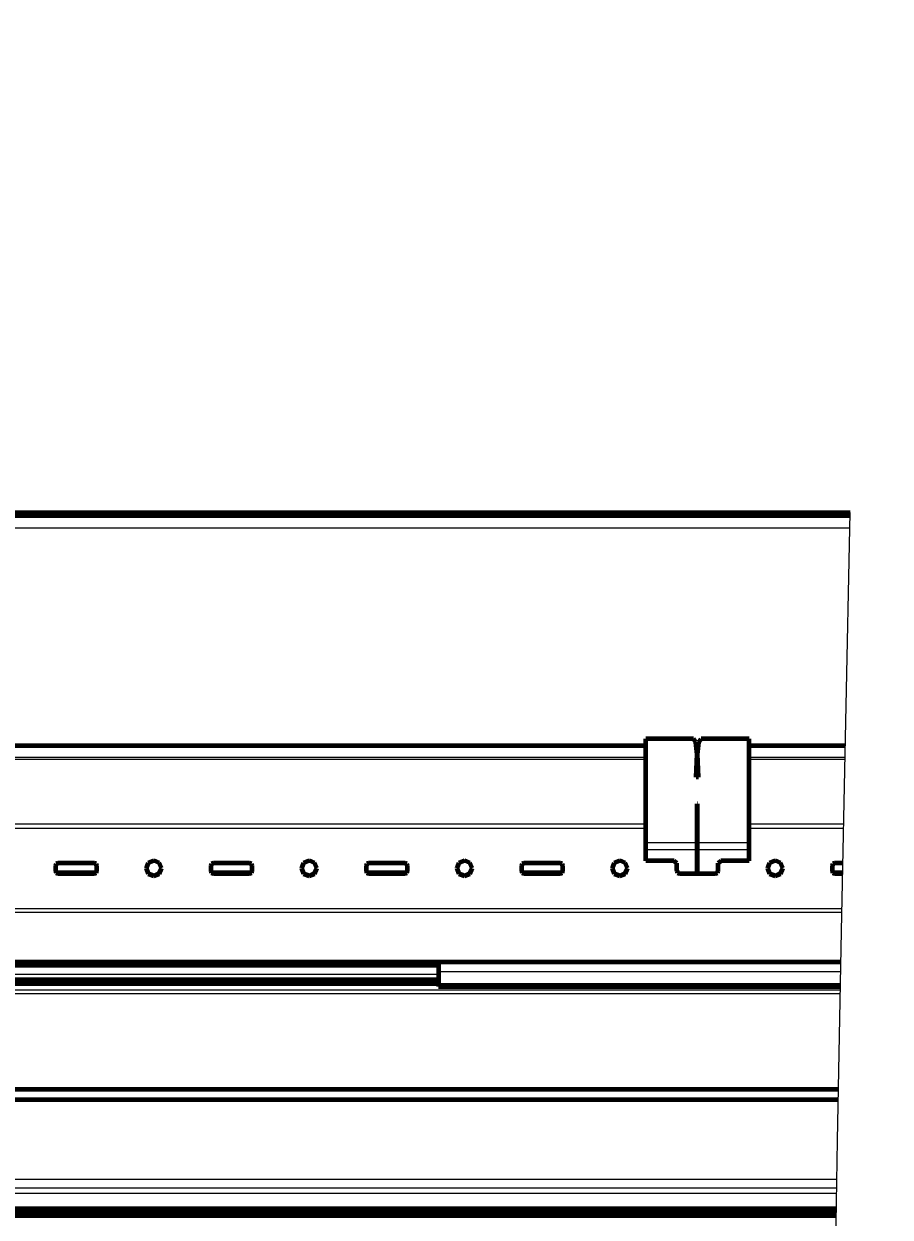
# Model space of a CAD drawing. Header units: millimetres. Extents: x 0 to 841, y 0 to 594.
# Drawn here: x 239.5 to 281.4, y 507 to 564.7 of the extents above; entities that cross this region are included whole.
import ezdxf

# ---------------------------------------------------------------- set-up
doc = ezdxf.new("R2010")
doc.units = ezdxf.units.MM
for name, pattern in [('K5LT_BASIC', [0]), ('K5LT_THIN', [0]), ('K5LT_THIN_INCLUDED_TO_HATCHING', [0])]:
    doc.linetypes.add(name, pattern=pattern)
doc.layers.add('Системный слой', color=7, linetype='Continuous')
doc.layers.add('Системный слой (1)', color=7, linetype='Continuous', true_color=0x909090)
doc.styles.add('KDIMTEXTSTYLE', font='GOST_AU.SHX', dxfattribs={"width": 0.96, "oblique": 15, "height": 5})
doc.dimstyles.new('KDIMSTYLE (0.25)', dxfattribs={"dimtxt": 5, "dimasz": 1, "dimexe": 2, "dimexo": 0, "dimgap": 1, "dimtad": 1, "dimlfac": 4, "dimtxsty": 'KDIMTEXTSTYLE', "dimsah": 1, "dimcen": 0, "dimdle": 1, "dimadec": 0, "dimazin": 0, "dimtfac": 0.667, "dimtmove": 0, "dimatfit": 3, "dimfxl": 1, "dimtvp": 1, "dimtolj": 1, "dimtzin": 0, "dimarcsym": 0})
pattern_1 = [(45, (0, 0), (-3.535534, 3.535534), [])]

# ---------------------------------------------------------------- blocks, each defined once
blk = doc.blocks.new('U360')
at = {"layer": 'Системный слой (1)', "color": 7, "linetype": 'K5LT_THIN', "lineweight": 18}
for p, q in [((201.433, 529.798), (269.558, 529.798)), ((272.018, 529.798), (272.086, 529.798)), ((274.558, 529.798), (279.199, 529.798))]:
    blk.add_line(p, q, dxfattribs=at)
blk = doc.blocks.new('U361')
at = {"layer": 'Системный слой (1)', "color": 5, "linetype": 'K5LT_BASIC', "lineweight": 60, "true_color": 0x0000ff}
blk.add_line((201.433, 519.345), (278.989, 519.345), dxfattribs=at)
blk = doc.blocks.new('U362')
at = {"layer": 'Системный слой (1)', "color": 7, "linetype": 'K5LT_THIN', "lineweight": 18}
blk.add_line((201.433, 519.4), (278.99, 519.4), dxfattribs=at)
blk = doc.blocks.new('U363')
at = {"layer": 'Системный слой (1)', "color": 7, "linetype": 'K5LT_THIN', "lineweight": 18}
for p, q in [((201.433, 529.142), (269.558, 529.142)), ((272.04, 529.142), (272.063, 529.142)), ((274.558, 529.142), (279.186, 529.142))]:
    blk.add_line(p, q, dxfattribs=at)
blk = doc.blocks.new('U364')
at = {"layer": 'Системный слой (1)', "color": 5, "linetype": 'K5LT_BASIC', "lineweight": 60, "true_color": 0x0000ff}
for p, q in [((201.433, 529.801), (269.558, 529.801)), ((272.018, 529.801), (272.086, 529.801)), ((274.558, 529.801), (279.199, 529.801))]:
    blk.add_line(p, q, dxfattribs=at)
blk = doc.blocks.new('U365')
at = {"layer": 'Системный слой (1)', "color": 7, "linetype": 'K5LT_THIN', "lineweight": 18}
blk.add_line((201.433, 521.934), (279.039, 521.934), dxfattribs=at)
blk = doc.blocks.new('U366')
at = {"layer": 'Системный слой (1)', "color": 7, "linetype": 'K5LT_THIN', "lineweight": 18}
for p, q in [((201.433, 525.809), (269.558, 525.809)), ((272.045, 525.809), (272.058, 525.809)), ((274.558, 525.809), (279.118, 525.809))]:
    blk.add_line(p, q, dxfattribs=at)
blk = doc.blocks.new('U367')
at = {"layer": 'Системный слой (1)', "color": 7, "linetype": 'K5LT_THIN', "lineweight": 18}
blk.add_line((201.433, 521.752), (279.036, 521.752), dxfattribs=at)
blk = doc.blocks.new('U368')
at = {"layer": 'Системный слой (1)', "color": 7, "linetype": 'K5LT_THIN', "lineweight": 18}
for p, q in [((201.433, 526.013), (269.558, 526.013)), ((272.045, 526.013), (272.058, 526.013)), ((274.558, 526.013), (279.122, 526.013))]:
    blk.add_line(p, q, dxfattribs=at)
blk = doc.blocks.new('U369')
at = {"layer": 'Системный слой (1)', "color": 7, "linetype": 'K5LT_THIN', "lineweight": 18}
for p, q in [((201.433, 529.249), (269.558, 529.249)), ((272.042, 529.249), (272.061, 529.249)), ((274.558, 529.249), (279.188, 529.249))]:
    blk.add_line(p, q, dxfattribs=at)
blk = doc.blocks.new('U379')
at = {"layer": 'Системный слой (1)', "color": 5, "linetype": 'K5LT_BASIC', "lineweight": 60, "true_color": 0x0000ff}
for p, q in [((278.558, 523.748), (278.594, 523.66)), ((278.594, 523.66), (278.683, 523.624))]:
    blk.add_line(p, q, dxfattribs=at)
blk = doc.blocks.new('U389')
at = {"layer": 'Системный слой (1)', "color": 5, "linetype": 'K5LT_BASIC', "lineweight": 60, "true_color": 0x0000ff}
for p, q in [((242.933, 523.645), (243.021, 523.681)), ((243.021, 523.681), (243.058, 523.769))]:
    blk.add_line(p, q, dxfattribs=at)
blk = doc.blocks.new('U391')
at = {"layer": 'Системный слой (1)', "color": 5, "linetype": 'K5LT_BASIC', "lineweight": 60, "true_color": 0x0000ff}
for p, q in [((253.043, 524.134), (252.933, 523.871)), ((253.308, 524.243), (253.043, 524.134)), ((253.573, 524.134), (253.308, 524.243)), ((253.683, 523.871), (253.573, 524.134)), ((252.933, 523.871), (253.043, 523.609)), ((253.043, 523.609), (253.308, 523.5)), ((253.308, 523.5), (253.573, 523.609)), ((253.573, 523.609), (253.683, 523.871))]:
    blk.add_line(p, q, dxfattribs=at)
blk = doc.blocks.new('U407')
at = {"layer": 'Системный слой (1)', "color": 5, "linetype": 'K5LT_BASIC', "lineweight": 60, "true_color": 0x0000ff}
for p, q in [((252.933, 523.882), (253.05, 523.623)), ((253.05, 523.623), (253.308, 523.521)), ((253.308, 523.521), (253.573, 523.63)), ((253.573, 523.63), (253.683, 523.882))]:
    blk.add_line(p, q, dxfattribs=at)
blk = doc.blocks.new('U409')
at = {"layer": 'Системный слой (1)', "color": 5, "linetype": 'K5LT_BASIC', "lineweight": 60, "true_color": 0x0000ff}
for p, q in [((263.683, 524.119), (263.594, 524.083)), ((263.594, 524.083), (263.558, 523.995))]:
    blk.add_line(p, q, dxfattribs=at)
blk = doc.blocks.new('U412')
at = {"layer": 'Системный слой (1)', "color": 5, "linetype": 'K5LT_BASIC', "lineweight": 60, "true_color": 0x0000ff}
for p, q in [((278.558, 523.769), (278.594, 523.681)), ((278.594, 523.681), (278.683, 523.645))]:
    blk.add_line(p, q, dxfattribs=at)
blk = doc.blocks.new('U413')
at = {"layer": 'Системный слой (1)', "color": 5, "linetype": 'K5LT_BASIC', "lineweight": 60, "true_color": 0x0000ff}
for p, q in [((256.058, 523.769), (256.094, 523.681)), ((256.094, 523.681), (256.183, 523.645))]:
    blk.add_line(p, q, dxfattribs=at)
blk = doc.blocks.new('U420')
at = {"layer": 'Системный слой (1)', "color": 5, "linetype": 'K5LT_BASIC', "lineweight": 60, "true_color": 0x0000ff}
for p, q in [((257.933, 523.645), (258.021, 523.681)), ((258.021, 523.681), (258.058, 523.769))]:
    blk.add_line(p, q, dxfattribs=at)
blk = doc.blocks.new('U422')
at = {"layer": 'Системный слой (1)', "color": 5, "linetype": 'K5LT_BASIC', "lineweight": 60, "true_color": 0x0000ff}
for p, q in [((263.558, 523.748), (263.594, 523.66)), ((263.594, 523.66), (263.683, 523.624))]:
    blk.add_line(p, q, dxfattribs=at)
blk = doc.blocks.new('U424')
at = {"layer": 'Системный слой (1)', "color": 5, "linetype": 'K5LT_BASIC', "lineweight": 60, "true_color": 0x0000ff}
for p, q in [((260.543, 524.134), (260.433, 523.871)), ((260.808, 524.243), (260.543, 524.134)), ((261.073, 524.134), (260.808, 524.243)), ((261.183, 523.871), (261.073, 524.134)), ((260.433, 523.871), (260.543, 523.609)), ((260.543, 523.609), (260.808, 523.5)), ((260.808, 523.5), (261.073, 523.609)), ((261.073, 523.609), (261.183, 523.871))]:
    blk.add_line(p, q, dxfattribs=at)
blk = doc.blocks.new('U428')
at = {"layer": 'Системный слой (1)', "color": 5, "linetype": 'K5LT_BASIC', "lineweight": 60, "true_color": 0x0000ff}
for p, q in [((268.043, 524.134), (267.933, 523.871)), ((268.308, 524.243), (268.043, 524.134)), ((268.573, 524.134), (268.308, 524.243)), ((268.683, 523.871), (268.573, 524.134)), ((267.933, 523.871), (268.043, 523.609)), ((268.043, 523.609), (268.308, 523.5)), ((268.308, 523.5), (268.573, 523.609)), ((268.573, 523.609), (268.683, 523.871))]:
    blk.add_line(p, q, dxfattribs=at)
blk = doc.blocks.new('U435')
at = {"layer": 'Системный слой (1)', "color": 5, "linetype": 'K5LT_BASIC', "lineweight": 60, "true_color": 0x0000ff}
for p, q in [((245.543, 524.134), (245.433, 523.871)), ((245.808, 524.243), (245.543, 524.134)), ((246.073, 524.134), (245.808, 524.243)), ((246.183, 523.871), (246.073, 524.134)), ((245.433, 523.871), (245.543, 523.609)), ((245.543, 523.609), (245.808, 523.5)), ((245.808, 523.5), (246.073, 523.609)), ((246.073, 523.609), (246.183, 523.871))]:
    blk.add_line(p, q, dxfattribs=at)
blk = doc.blocks.new('U437')
at = {"layer": 'Системный слой (1)', "color": 5, "linetype": 'K5LT_BASIC', "lineweight": 60, "true_color": 0x0000ff}
for p, q in [((248.558, 523.769), (248.594, 523.681)), ((248.594, 523.681), (248.683, 523.645))]:
    blk.add_line(p, q, dxfattribs=at)
blk = doc.blocks.new('U442')
at = {"layer": 'Системный слой (1)', "color": 5, "linetype": 'K5LT_BASIC', "lineweight": 60, "true_color": 0x0000ff}
for p, q in [((257.933, 523.624), (258.021, 523.66)), ((258.021, 523.66), (258.058, 523.748))]:
    blk.add_line(p, q, dxfattribs=at)
blk = doc.blocks.new('U443')
at = {"layer": 'Системный слой (1)', "color": 5, "linetype": 'K5LT_BASIC', "lineweight": 60, "true_color": 0x0000ff}
for p, q in [((248.683, 524.119), (248.594, 524.083)), ((248.594, 524.083), (248.558, 523.995))]:
    blk.add_line(p, q, dxfattribs=at)
blk = doc.blocks.new('U444')
at = {"layer": 'Системный слой (1)', "color": 5, "linetype": 'K5LT_BASIC', "lineweight": 60, "true_color": 0x0000ff}
for p, q in [((278.683, 524.119), (278.594, 524.083)), ((278.594, 524.083), (278.558, 523.995))]:
    blk.add_line(p, q, dxfattribs=at)
blk = doc.blocks.new('U452')
at = {"layer": 'Системный слой (1)', "color": 5, "linetype": 'K5LT_BASIC', "lineweight": 60, "true_color": 0x0000ff}
for p, q in [((241.058, 523.769), (241.094, 523.681)), ((241.094, 523.681), (241.183, 523.645))]:
    blk.add_line(p, q, dxfattribs=at)
blk = doc.blocks.new('U454')
at = {"layer": 'Системный слой (1)', "color": 5, "linetype": 'K5LT_BASIC', "lineweight": 60, "true_color": 0x0000ff}
for p, q in [((265.433, 523.645), (265.521, 523.681)), ((265.521, 523.681), (265.558, 523.769))]:
    blk.add_line(p, q, dxfattribs=at)
blk = doc.blocks.new('U464')
at = {"layer": 'Системный слой (1)', "color": 5, "linetype": 'K5LT_BASIC', "lineweight": 60, "true_color": 0x0000ff}
for p, q in [((265.433, 523.624), (265.521, 523.66)), ((265.521, 523.66), (265.558, 523.748))]:
    blk.add_line(p, q, dxfattribs=at)
blk = doc.blocks.new('U465')
at = {"layer": 'Системный слой (1)', "color": 5, "linetype": 'K5LT_BASIC', "lineweight": 60, "true_color": 0x0000ff}
for p, q in [((248.558, 523.748), (248.594, 523.66)), ((248.594, 523.66), (248.683, 523.624))]:
    blk.add_line(p, q, dxfattribs=at)
blk = doc.blocks.new('U468')
at = {"layer": 'Системный слой (1)', "color": 5, "linetype": 'K5LT_BASIC', "lineweight": 60, "true_color": 0x0000ff}
for p, q in [((258.021, 524.083), (257.933, 524.119)), ((258.058, 523.995), (258.021, 524.083))]:
    blk.add_line(p, q, dxfattribs=at)
blk = doc.blocks.new('U486')
at = {"layer": 'Системный слой (1)', "color": 5, "linetype": 'K5LT_BASIC', "lineweight": 60, "true_color": 0x0000ff}
for p, q in [((243.021, 524.083), (242.933, 524.119)), ((243.058, 523.995), (243.021, 524.083))]:
    blk.add_line(p, q, dxfattribs=at)
blk = doc.blocks.new('U489')
at = {"layer": 'Системный слой (1)', "color": 5, "linetype": 'K5LT_BASIC', "lineweight": 60, "true_color": 0x0000ff}
for p, q in [((245.433, 523.882), (245.55, 523.623)), ((245.55, 523.623), (245.808, 523.521)), ((245.808, 523.521), (246.073, 523.63)), ((246.073, 523.63), (246.183, 523.882))]:
    blk.add_line(p, q, dxfattribs=at)
blk = doc.blocks.new('U494')
at = {"layer": 'Системный слой (1)', "color": 5, "linetype": 'K5LT_BASIC', "lineweight": 60, "true_color": 0x0000ff}
for p, q in [((275.543, 524.134), (275.433, 523.871)), ((275.808, 524.243), (275.543, 524.134)), ((276.073, 524.134), (275.808, 524.243)), ((276.183, 523.871), (276.073, 524.134)), ((275.433, 523.871), (275.543, 523.609)), ((275.543, 523.609), (275.808, 523.5)), ((275.808, 523.5), (276.073, 523.609)), ((276.073, 523.609), (276.183, 523.871))]:
    blk.add_line(p, q, dxfattribs=at)
blk = doc.blocks.new('U499')
at = {"layer": 'Системный слой (1)', "color": 5, "linetype": 'K5LT_BASIC', "lineweight": 60, "true_color": 0x0000ff}
for p, q in [((241.058, 523.748), (241.094, 523.66)), ((241.094, 523.66), (241.183, 523.624))]:
    blk.add_line(p, q, dxfattribs=at)
blk = doc.blocks.new('U507')
at = {"layer": 'Системный слой (1)', "color": 5, "linetype": 'K5LT_BASIC', "lineweight": 60, "true_color": 0x0000ff}
for p, q in [((260.433, 523.882), (260.55, 523.623)), ((260.55, 523.623), (260.808, 523.521)), ((260.808, 523.521), (261.073, 523.63)), ((261.073, 523.63), (261.183, 523.882))]:
    blk.add_line(p, q, dxfattribs=at)
blk = doc.blocks.new('U510')
at = {"layer": 'Системный слой (1)', "color": 5, "linetype": 'K5LT_BASIC', "lineweight": 60, "true_color": 0x0000ff}
for p, q in [((263.558, 523.769), (263.594, 523.681)), ((263.594, 523.681), (263.683, 523.645))]:
    blk.add_line(p, q, dxfattribs=at)
blk = doc.blocks.new('U514')
at = {"layer": 'Системный слой (1)', "color": 5, "linetype": 'K5LT_BASIC', "lineweight": 60, "true_color": 0x0000ff}
for p, q in [((256.058, 523.748), (256.094, 523.66)), ((256.094, 523.66), (256.183, 523.624))]:
    blk.add_line(p, q, dxfattribs=at)
blk = doc.blocks.new('U525')
at = {"layer": 'Системный слой (1)', "color": 5, "linetype": 'K5LT_BASIC', "lineweight": 60, "true_color": 0x0000ff}
for p, q in [((241.183, 524.119), (241.094, 524.083)), ((241.094, 524.083), (241.058, 523.995))]:
    blk.add_line(p, q, dxfattribs=at)
blk = doc.blocks.new('U538')
at = {"layer": 'Системный слой (1)', "color": 5, "linetype": 'K5LT_BASIC', "lineweight": 60, "true_color": 0x0000ff}
for p, q in [((250.433, 523.645), (250.521, 523.681)), ((250.521, 523.681), (250.558, 523.769))]:
    blk.add_line(p, q, dxfattribs=at)
blk = doc.blocks.new('U543')
at = {"layer": 'Системный слой (1)', "color": 5, "linetype": 'K5LT_BASIC', "lineweight": 60, "true_color": 0x0000ff}
for p, q in [((265.521, 524.083), (265.433, 524.119)), ((265.558, 523.995), (265.521, 524.083))]:
    blk.add_line(p, q, dxfattribs=at)
blk = doc.blocks.new('U547')
at = {"layer": 'Системный слой (1)', "color": 5, "linetype": 'K5LT_BASIC', "lineweight": 60, "true_color": 0x0000ff}
for p, q in [((256.183, 524.119), (256.094, 524.083)), ((256.094, 524.083), (256.058, 523.995))]:
    blk.add_line(p, q, dxfattribs=at)
blk = doc.blocks.new('U548')
at = {"layer": 'Системный слой (1)', "color": 5, "linetype": 'K5LT_BASIC', "lineweight": 60, "true_color": 0x0000ff}
for p, q in [((267.933, 523.882), (268.05, 523.623)), ((268.05, 523.623), (268.308, 523.521)), ((268.308, 523.521), (268.573, 523.63)), ((268.573, 523.63), (268.683, 523.882))]:
    blk.add_line(p, q, dxfattribs=at)
blk = doc.blocks.new('U554')
at = {"layer": 'Системный слой (1)', "color": 5, "linetype": 'K5LT_BASIC', "lineweight": 60, "true_color": 0x0000ff}
for p, q in [((250.433, 523.624), (250.521, 523.66)), ((250.521, 523.66), (250.558, 523.748))]:
    blk.add_line(p, q, dxfattribs=at)
blk = doc.blocks.new('U564')
at = {"layer": 'Системный слой (1)', "color": 5, "linetype": 'K5LT_BASIC', "lineweight": 60, "true_color": 0x0000ff}
for p, q in [((272.933, 523.624), (273.021, 523.66)), ((273.021, 523.66), (273.058, 523.748))]:
    blk.add_line(p, q, dxfattribs=at)
blk = doc.blocks.new('U580')
at = {"layer": 'Системный слой (1)', "color": 5, "linetype": 'K5LT_BASIC', "lineweight": 60, "true_color": 0x0000ff}
for p, q in [((250.521, 524.083), (250.433, 524.119)), ((250.558, 523.995), (250.521, 524.083))]:
    blk.add_line(p, q, dxfattribs=at)
blk = doc.blocks.new('U588')
at = {"layer": 'Системный слой (1)', "color": 5, "linetype": 'K5LT_BASIC', "lineweight": 60, "true_color": 0x0000ff}
for p, q in [((242.933, 523.624), (243.021, 523.66)), ((243.021, 523.66), (243.058, 523.748))]:
    blk.add_line(p, q, dxfattribs=at)
blk = doc.blocks.new('U592')
at = {"layer": 'Системный слой (1)', "color": 5, "linetype": 'K5LT_BASIC', "lineweight": 60, "true_color": 0x0000ff}
for p, q in [((275.433, 523.882), (275.55, 523.623)), ((275.55, 523.623), (275.808, 523.521)), ((275.808, 523.521), (276.073, 523.63)), ((276.073, 523.63), (276.183, 523.882))]:
    blk.add_line(p, q, dxfattribs=at)
blk = doc.blocks.new('U593')
at = {"layer": 'Системный слой (1)', "color": 5, "linetype": 'K5LT_BASIC', "lineweight": 60, "true_color": 0x0000ff}
for p, q in [((271.058, 523.748), (271.094, 523.66)), ((271.094, 523.66), (271.183, 523.624))]:
    blk.add_line(p, q, dxfattribs=at)
blk = doc.blocks.new('U608')
at = {"layer": 'Системный слой (1)', "color": 5, "linetype": 'K5LT_BASIC', "lineweight": 60, "true_color": 0x0000ff}
blk.add_line((157.307, 507.248), (278.764, 507.248), dxfattribs=at)
blk = doc.blocks.new('U609')
at = {"layer": 'Системный слой (1)', "color": 5, "linetype": 'K5LT_BASIC', "lineweight": 60, "true_color": 0x0000ff}
blk.add_line((278.761, 507.085), (157.307, 507.085), dxfattribs=at)
blk = doc.blocks.new('U610')
at = {"layer": 'Системный слой (1)', "color": 7, "linetype": 'K5LT_THIN', "lineweight": 18}
blk.add_line((201.433, 518.749), (259.558, 518.749), dxfattribs=at)
blk = doc.blocks.new('U611')
at = {"layer": 'Системный слой (1)', "color": 7, "linetype": 'K5LT_THIN', "lineweight": 18}
blk.add_line((201.431, 518.56), (259.558, 518.56), dxfattribs=at)
blk = doc.blocks.new('U612')
at = {"layer": 'Системный слой (1)', "color": 5, "linetype": 'K5LT_BASIC', "lineweight": 60, "true_color": 0x0000ff}
blk.add_line((201.433, 519.194), (259.558, 519.194), dxfattribs=at)
blk = doc.blocks.new('U613')
at = {"layer": 'Системный слой (1)', "color": 5, "linetype": 'K5LT_BASIC', "lineweight": 60, "true_color": 0x0000ff}
blk.add_line((199.088, 518.299), (259.558, 518.299), dxfattribs=at)
blk = doc.blocks.new('U614')
at = {"layer": 'Системный слой (1)', "color": 7, "linetype": 'K5LT_THIN', "lineweight": 18}
blk.add_line((157.307, 518), (278.963, 518), dxfattribs=at)
blk = doc.blocks.new('U615')
at = {"layer": 'Системный слой (1)', "color": 5, "linetype": 'K5LT_BASIC', "lineweight": 60, "true_color": 0x0000ff}
blk.add_line((157.307, 507.41), (278.767, 507.41), dxfattribs=at)
blk = doc.blocks.new('U616')
at = {"layer": 'Системный слой (1)', "color": 7, "linetype": 'K5LT_THIN', "lineweight": 18}
blk.add_line((184.558, 518.243), (259.558, 518.243), dxfattribs=at)
blk = doc.blocks.new('U617')
at = {"layer": 'Системный слой (1)', "color": 5, "linetype": 'K5LT_BASIC', "lineweight": 60, "true_color": 0x0000ff}
blk.add_line((157.307, 513.198), (278.871, 513.198), dxfattribs=at)
blk = doc.blocks.new('U618')
at = {"layer": 'Системный слой (1)', "color": 7, "linetype": 'K5LT_THIN', "lineweight": 18}
blk.add_line((157.307, 508.438), (278.784, 508.438), dxfattribs=at)
blk = doc.blocks.new('U619')
at = {"layer": 'Системный слой (1)', "color": 5, "linetype": 'K5LT_BASIC', "lineweight": 60, "true_color": 0x0000ff}
blk.add_line((157.307, 512.706), (278.862, 512.706), dxfattribs=at)
blk = doc.blocks.new('U620')
at = {"layer": 'Системный слой (1)', "color": 7, "linetype": 'K5LT_THIN', "lineweight": 18}
blk.add_line((157.307, 507.512), (278.768, 507.512), dxfattribs=at)
blk = doc.blocks.new('U621')
at = {"layer": 'Системный слой (1)', "color": 7, "linetype": 'K5LT_THIN', "lineweight": 18}
blk.add_line((157.307, 517.819), (278.96, 517.819), dxfattribs=at)
blk = doc.blocks.new('U622')
at = {"layer": 'Системный слой (1)', "color": 7, "linetype": 'K5LT_THIN', "lineweight": 18}
blk.add_line((157.307, 508.182), (278.78, 508.182), dxfattribs=at)
blk = doc.blocks.new('U623')
at = {"layer": 'Системный слой (1)', "color": 5, "linetype": 'K5LT_BASIC', "lineweight": 60, "true_color": 0x0000ff}
blk.add_line((201.415, 518.5), (259.558, 518.5), dxfattribs=at)
blk = doc.blocks.new('U624')
at = {"layer": 'Системный слой (1)', "color": 7, "linetype": 'K5LT_THIN', "lineweight": 18}
blk.add_line((157.307, 508.857), (278.792, 508.857), dxfattribs=at)
blk = doc.blocks.new('U625')
at = {"layer": 'Системный слой (1)', "color": 5, "linetype": 'K5LT_BASIC', "lineweight": 60, "true_color": 0x0000ff}
for p, q in [((271.874, 530.123), (269.558, 530.123)), ((274.558, 530.123), (272.233, 530.123))]:
    blk.add_line(p, q, dxfattribs=at)
blk = doc.blocks.new('U626')
at = {"layer": 'Системный слой (1)', "color": 5, "linetype": 'K5LT_BASIC', "lineweight": 60, "true_color": 0x0000ff}
for p, q in [((271.986, 529.969), (271.874, 530.123)), ((272.042, 529.389), (271.986, 529.969)), ((271.994, 528.268), (272.042, 529.389))]:
    blk.add_line(p, q, dxfattribs=at)
blk = doc.blocks.new('U627')
at = {"layer": 'Системный слой (1)', "color": 5, "linetype": 'K5LT_BASIC', "lineweight": 60, "true_color": 0x0000ff}
for p, q in [((272.061, 529.388), (272.118, 529.969)), ((272.118, 529.969), (272.233, 530.123)), ((272.111, 528.268), (272.061, 529.388))]:
    blk.add_line(p, q, dxfattribs=at)
blk = doc.blocks.new('U645')
at = {"layer": 'Системный слой (1)', "color": 7, "linetype": 'K5LT_THIN', "lineweight": 18}
blk.add_line((279.418, 540.31), (157.307, 540.31), dxfattribs=at)
blk = doc.blocks.new('U646')
at = {"layer": 'Системный слой (1)', "color": 5, "linetype": 'K5LT_BASIC', "lineweight": 60, "true_color": 0x0000ff}
blk.add_line((279.43, 540.898), (157.307, 540.898), dxfattribs=at)
blk = doc.blocks.new('U647')
at = {"layer": 'Системный слой (1)', "color": 5, "linetype": 'K5LT_BASIC', "lineweight": 60, "true_color": 0x0000ff}
blk.add_line((157.307, 541.06), (279.433, 541.06), dxfattribs=at)
blk = doc.blocks.new('KDIMARROW_01')
at = {"layer": 'Системный слой'}
blk.add_hatch(color=0, dxfattribs=at).paths.add_polyline_path([(0, 0), (-5, 0.658), (-4.5, 0), (-5, -0.658)])
at = {"layer": 'Системный слой', "color": 0, "linetype": 'K5LT_THIN', "lineweight": 18}
for p, q in [((-4.5, 0), (-5, 0.658)), ((-5, 0.658), (0, 0)), ((0, 0), (-5, -0.658)), ((-5, -0.658), (-4.5, 0))]:
    blk.add_line(p, q, dxfattribs=at)
at = {"layer": 'Системный слой (1)', "color": 0, "linetype": 'K5LT_THIN', "lineweight": 18}
blk.add_line((0, 0), (-1, 0), dxfattribs=at)
blk = doc.blocks.new('U679')
at = {"layer": 'Системный слой', "color": 7, "linetype": 'K5LT_THIN_INCLUDED_TO_HATCHING', "lineweight": 18}
for p, q in [((279.222, 530.949), (279.433, 541.06)), ((279.017, 520.838), (279.222, 530.949)), ((278.824, 510.727), (279.017, 520.838)), ((278.649, 500.616), (278.824, 510.727))]:
    blk.add_line(p, q, dxfattribs=at)

msp = doc.modelspace()

# ---------------------------------------------------------------- hatches: boundary and pattern name
at = {"layer": 'Системный слой (1)'}
h = msp.add_hatch(dxfattribs=at)
h.set_pattern_fill('Металл', angle=45, style=0, pattern_type=0)
h.set_pattern_definition(pattern_1)
h.paths.add_polyline_path([(404.7362, 540.8979), (404.7362, 541.0604), (284.4333, 541.0604), (284.4299, 540.8979)])
h.paths.add_polyline_path([(157.3074, 541.0604), (279.4333, 541.0604), (279.4299, 540.8979), (157.3074, 540.8979)])
h = msp.add_hatch(dxfattribs=at)
h.set_pattern_fill('Металл', angle=45, style=0, pattern_type=0)
h.set_pattern_definition(pattern_1)
h.paths.add_polyline_path([(404.7362, 507.0854), (404.7362, 507.2479), (283.7638, 507.2479), (283.7609, 507.0854)])
h.paths.add_polyline_path([(157.3074, 507.2479), (278.7638, 507.2479), (278.7609, 507.0854), (157.3074, 507.0854)])

# ---------------------------------------------------------------- linework, layer by layer
at = {"layer": 'Системный слой (1)', "color": 5, "linetype": 'K5LT_BASIC', "lineweight": 60, "true_color": 0x0000ff}
for p, q in [((269.5578, 525.0946), (269.5578, 530.1229)), ((274.5578, 525.0946), (274.5578, 530.1229)), ((272.1106, 528.2682), (271.9937, 528.2682)), ((272.0578, 526.984), (272.0453, 526.984)), ((272.0453, 525.0946), (272.0453, 526.984)), ((272.0578, 525.0946), (272.0578, 526.984)), ((272.0578, 526.8968), (272.0453, 526.8968)), ((269.5578, 524.7656), (269.5578, 525.0946)), ((269.5578, 524.2334), (269.5578, 524.7656)), ((272.0453, 524.7656), (272.0453, 525.0946)), ((272.0453, 523.6449), (272.0453, 524.7656)), ((272.0578, 524.7656), (272.0578, 525.0946)), ((272.0578, 523.6449), (272.0578, 524.7656)), ((274.5578, 524.7656), (274.5578, 525.0946)), ((274.5578, 524.2334), (274.5578, 524.7656)), ((242.9328, 524.1189), (241.1828, 524.1189)), ((250.4328, 524.1189), (248.6828, 524.1189)), ((257.9328, 524.1189), (256.1828, 524.1189)), ((265.4328, 524.1189), (263.6828, 524.1189)), ((270.9328, 524.2334), (269.5578, 524.2334)), ((271.0578, 524.1183), (270.9328, 524.2334)), ((271.0578, 523.7588), (271.0578, 524.1183)), ((272.0578, 524.1189), (272.0453, 524.1189)), ((273.1828, 524.2334), (273.0578, 524.1183)), ((273.0578, 523.7588), (273.0578, 524.1183)), ((274.5578, 524.2334), (273.1828, 524.2334)), ((279.0838, 524.1189), (278.6828, 524.1189)), ((241.0578, 523.9951), (241.0578, 523.7476)), ((242.9328, 523.6449), (241.1828, 523.6449)), ((241.1828, 523.6238), (242.9328, 523.6238)), ((243.0578, 523.7476), (243.0578, 523.9951)), ((248.5578, 523.9951), (248.5578, 523.7476)), ((250.4328, 523.6449), (248.6828, 523.6449)), ((248.6828, 523.6238), (250.4328, 523.6238)), ((250.5578, 523.7476), (250.5578, 523.9951)), ((256.0578, 523.9951), (256.0578, 523.7476)), ((257.9328, 523.6449), (256.1828, 523.6449)), ((256.1828, 523.6238), (257.9328, 523.6238)), ((258.0578, 523.7476), (258.0578, 523.9951)), ((263.5578, 523.9951), (263.5578, 523.7476)), ((265.4328, 523.6449), (263.6828, 523.6449)), ((263.6828, 523.6238), (265.4328, 523.6238)), ((265.5578, 523.7476), (265.5578, 523.9951)), ((271.0578, 523.7588), (271.0578, 523.7476)), ((271.1828, 523.6238), (272.9328, 523.6238)), ((272.0578, 523.6449), (272.0453, 523.6449)), ((273.0578, 523.7476), (273.0578, 523.7588)), ((278.5578, 523.9951), (278.5578, 523.7476)), ((279.0741, 523.6449), (278.6828, 523.6449)), ((278.6828, 523.6238), (279.0737, 523.6238)), ((259.5578, 519.345), (259.5578, 518.8911)), ((259.5578, 518.8911), (259.5578, 518.3127)), ((259.5578, 518.3127), (259.5578, 518.1543)), ((259.5578, 518.1543), (278.966, 518.1543))]:
    msp.add_line(p, q, dxfattribs=at)
at = {"layer": 'Системный слой (1)', "color": 7, "linetype": 'K5LT_THIN', "lineweight": 18}
for p, q in [((272.0453, 525.0946), (269.5578, 525.0946)), ((272.0453, 524.7656), (269.5578, 524.7656)), ((274.5578, 525.0946), (272.0578, 525.0946)), ((274.5578, 524.7656), (272.0578, 524.7656)), ((241.1828, 523.6449), (241.1828, 523.6238)), ((242.9328, 523.6449), (242.9328, 523.6238)), ((248.6828, 523.6449), (248.6828, 523.6238)), ((250.4328, 523.6449), (250.4328, 523.6238)), ((256.1828, 523.6449), (256.1828, 523.6238)), ((257.9328, 523.6449), (257.9328, 523.6238)), ((263.6828, 523.6449), (263.6828, 523.6238)), ((265.4328, 523.6449), (265.4328, 523.6238)), ((271.1828, 523.6449), (271.1828, 523.6238)), ((272.9328, 523.6449), (272.9328, 523.6238)), ((278.6828, 523.6449), (278.6828, 523.6238)), ((259.5578, 518.8911), (278.9801, 518.8911)), ((259.5578, 518.3127), (278.969, 518.3127))]:
    msp.add_line(p, q, dxfattribs=at)

# ---------------------------------------------------------------- block references
at = {"layer": 'Системный слой (1)'}
for name in ['U679', 'U647', 'U646', 'U645', 'U625', 'U626', 'U627', 'U364', 'U360', 'U369', 'U363', 'U368', 'U366', 'U525', 'U486', 'U435', 'U443', 'U580', 'U391', 'U547', 'U468', 'U424', 'U409', 'U543', 'U428', 'U494', 'U444', 'U452', 'U499', 'U389', 'U588', 'U489', 'U437', 'U465', 'U538', 'U554', 'U407', 'U413', 'U514', 'U420', 'U442', 'U507', 'U510', 'U422', 'U454', 'U464', 'U548', 'U593', 'U564', 'U592', 'U412', 'U379', 'U365', 'U367', 'U362', 'U361', 'U612', 'U610', 'U611', 'U623', 'U613', 'U616', 'U614', 'U621', 'U617', 'U619', 'U624', 'U618', 'U622', 'U620', 'U615', 'U608', 'U609']:
    msp.add_blockref(name, (0, 0), dxfattribs=at)

# ---------------------------------------------------------------- dimensions: what is measured, and where the dimension line sits
at = {"layer": 'Системный слой (1)', "color": 7}
msp.add_linear_dim(base=(102.9328, 572.0595), p1=(449.5033, 541.1979), p2=(102.9328, 541.1979), location=(275.9328, 572.0595), text='\\H5.0;\\W0.965;\\Q15;\\A1;{\\H5.0;\\W0.965;\\Q15;\\Q15;L = l\\S^ 2;\\Q15;+106}', dimstyle='KDIMSTYLE (0.25)', override={"dimexo": 0, "dimblk1": 'KDIMARROW_01', "dimblk2": 'KDIMARROW_01', "dimse1": 0, "dimse2": 0, "dimclrt": 7, "dimtolj": 1}, dxfattribs=at).render()

doc.saveas('drawing.dxf')
